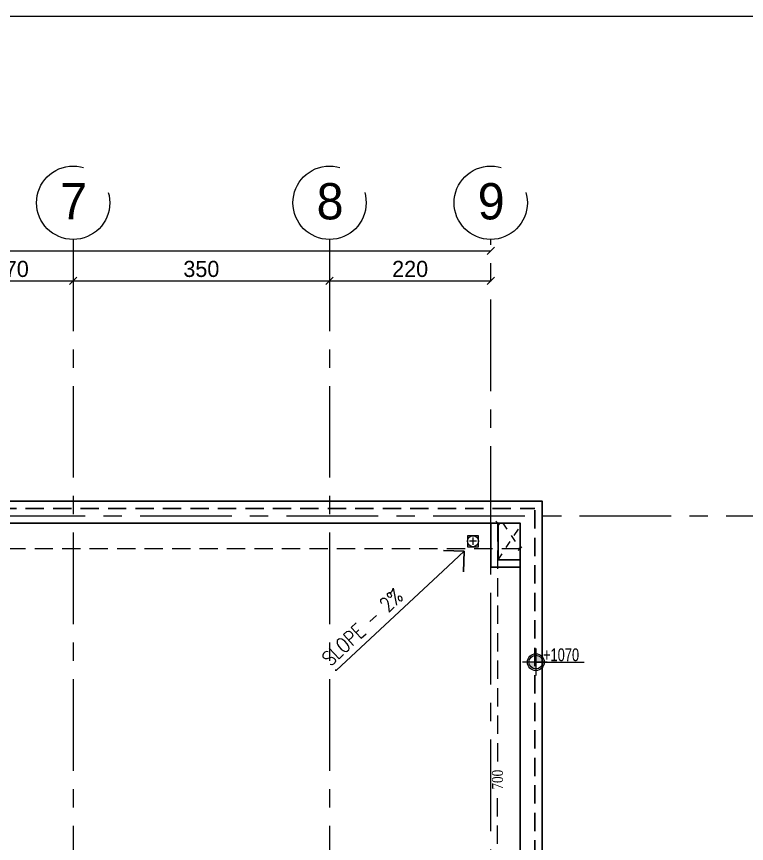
# Model space of a CAD drawing. Header units: inches. Extents: x -114 to 635, y -137 to 57.
# Drawn here: x 164.94 to 174.9, y 26.61 to 37.89 of the extents above; entities that cross this region are included whole.
import ezdxf
from ezdxf import colors
from ezdxf.entities.mleader import LeaderData, LeaderLine
from ezdxf.enums import TextEntityAlignment as Align
from ezdxf.math import Vec2, Vec3

# ---------------------------------------------------------------- set-up
doc = ezdxf.new("R2010")
doc.units = ezdxf.units.IN
doc.header["$MEASUREMENT"] = 0
doc.header["$PDMODE"] = 98
for name, pattern in [('( Hidden )', [0.375, 0.25, -0.125]), ('CENTER', [2, 1.25, -0.25, 0.25, -0.25]), ('CENTERX2', [4, 2.5, -0.5, 0.5, -0.5]), ('DASHED2', [0.375, 0.25, -0.125]), ('HIDDEN', [0.375, 0.25, -0.125])]:
    doc.linetypes.add(name, pattern=pattern)
doc.layers.get('0').update_dxf_attribs({"lineweight": 5})
doc.layers.get('Defpoints').update_dxf_attribs({"lineweight": 5})
for name, color, linetype, lineweight in [('ARCHES', 1, 'HIDDEN', 5), ('AXIS DIMENSION', 8, 'Continuous', 5), ('BORDER A2', 7, 'Continuous', 50), ('DETAILS DIMENSION', 15, 'Continuous', 5), ('E-AX', 9, '( Hidden )', 0), ('LEVEL SYMBOL', 8, 'Continuous', 5), ('MARKER', 8, 'Continuous', 5), ('ROOF LINE 2', 244, 'Continuous', 25), ('SLOPE DIRECTION', 1, 'Continuous', 5)]:
    doc.layers.add(name, color=color, linetype=linetype, lineweight=lineweight)
doc.layers.add('AXIES', color=7, linetype='CENTER', lineweight=0, true_color=0x949596)
doc.styles.add('002-F.FLOOR PLAN$0$xref plans$0$ATTRIBUTE', font='BKANT.TTF')
doc.styles.add('A0$0$002-F.FLOOR PLAN$0$xref plans$0$ATTRIBUTE', font='BKANT.TTF')
doc.styles.add('MAIN', font='')
doc.styles.add('ROMANS-TITLE', font='ROMANS.shx', dxfattribs={"width": 0.8})
doc.styles.add('ST', font='times.ttf', dxfattribs={"width": 0.8})
doc.styles.get("Standard").update_dxf_attribs({"font": 'arial.ttf'})
doc.styles.get('MAIN').set_extended_font_data('Shonar Bangla')
doc.dimstyles.new('MFS-AXIS', dxfattribs={"dimtxt": 0.22, "dimasz": 0.1, "dimexe": 0, "dimexo": 0.15, "dimgap": 0.05, "dimtad": 1, "dimdec": 0, "dimlfac": 100, "dimzin": 0, "dimdsep": 46, "dimtxsty": 'MAIN', "dimblk": 'OBLIQUE', "dimcen": 0.09, "dimclrd": 1, "dimclre": 1, "dimclrt": 2, "dimadec": 0, "dimazin": 0, "dimtfac": 1, "dimtdec": 0, "dimtix": 1, "dimtofl": 0, "dimtmove": 2, "dimatfit": 3, "dimldrblk": 'OBLIQUE', "dimfxl": 0.05, "dimfxlon": 1, "dimtolj": 1, "dimtzin": 0, "dimlwd": -1, "dimarcsym": 1})
doc.dimstyles.new('RASH PLAN', dxfattribs={"dimtxt": 0.15, "dimasz": 0.05, "dimexe": 0, "dimexo": 0.1, "dimgap": 0.05, "dimtad": 0, "dimdec": 0, "dimlfac": 100, "dimzin": 0, "dimdsep": 46, "dimtxsty": 'ST', "dimblk": 'OBLIQUE', "dimcen": 0.09, "dimclrd": 200, "dimclre": 6, "dimclrt": 1, "dimadec": 0, "dimazin": 0, "dimtfac": 1, "dimtdec": 0, "dimtmove": 1, "dimatfit": 3, "dimldrblk": 'OBLIQUE', "dimfxl": 0, "dimtolj": 1, "dimtzin": 0, "dimlwd": -1, "dimlwe": -1, "dimarcsym": 0})

# ---------------------------------------------------------------- blocks, each defined once
blk = doc.blocks.new('_Oblique')
at = {"color": 0, "lineweight": -2}
blk.add_line((-0.5, -0.5), (0.5, 0.5), dxfattribs=at)
blk = doc.blocks.new('*D799')
at = {"layer": 'Defpoints', "color": 0, "transparency": 16777216}
for p in [(149.51, 30.98), (171.809, 30.98), (171.809, 30.631)]:
    blk.add_point(p, dxfattribs=at)
at = {"layer": 'DETAILS DIMENSION', "color": 6, "transparency": 16777216}
for p, q in [((149.51, 30.88), (149.51, 30.631)), ((171.809, 30.88), (171.809, 30.631))]:
    blk.add_line(p, q, dxfattribs=at)
at = {"layer": 'DETAILS DIMENSION', "color": 200, "linetype": 'DASHED2', "transparency": 16777216}
for p, q in [((149.51, 30.631), (160.437, 30.631)), ((171.809, 30.631), (160.881, 30.631))]:
    blk.add_line(p, q, dxfattribs=at)
at = {"layer": 'DETAILS DIMENSION', "color": 200, "transparency": 16777216, "xscale": 0.05, "yscale": 0.05, "zscale": 0.05, "rotation": 180}
blk.add_blockref('_Oblique', (149.51, 30.631), dxfattribs=at)
at = {"layer": 'DETAILS DIMENSION', "color": 200, "transparency": 16777216, "xscale": 0.05, "yscale": 0.05, "zscale": 0.05}
blk.add_blockref('_Oblique', (171.809, 30.631), dxfattribs=at)
at = {"layer": 'DETAILS DIMENSION', "color": 1, "transparency": 16777216, "insert": (160.659, 30.631), "char_height": 0.15, "attachment_point": 5, "style": 'ST'}
blk.add_mtext('\\A1;2230', dxfattribs=at)
blk = doc.blocks.new('*D800')
at = {"layer": 'Defpoints', "color": 0, "transparency": 16777216}
for p in [(171.809, 30.98), (171.502, 23.98), (171.809, 23.98)]:
    blk.add_point(p, dxfattribs=at)
at = {"layer": 'DETAILS DIMENSION', "color": 6, "transparency": 16777216}
for p, q in [((171.709, 30.98), (171.502, 30.98)), ((171.709, 23.98), (171.502, 23.98))]:
    blk.add_line(p, q, dxfattribs=at)
at = {"layer": 'DETAILS DIMENSION', "color": 200, "linetype": 'DASHED2', "transparency": 16777216}
for p, q in [((171.502, 30.98), (171.502, 27.657)), ((171.502, 23.98), (171.502, 27.304))]:
    blk.add_line(p, q, dxfattribs=at)
at = {"layer": 'DETAILS DIMENSION', "color": 200, "transparency": 16777216, "xscale": 0.05, "yscale": 0.05, "zscale": 0.05}
for p, rotation in [((171.502, 30.98), 90), ((171.502, 23.98), 270)]:
    blk.add_blockref('_Oblique', p, dxfattribs=dict(at, rotation=rotation))
at = {"layer": 'DETAILS DIMENSION', "color": 1, "transparency": 16777216, "insert": (171.502, 27.48), "char_height": 0.15, "attachment_point": 5, "rotation": 90, "style": 'ST'}
blk.add_mtext('\\A1;700', dxfattribs=at)
blk = doc.blocks.new('002-F.FLOOR PLAN$0$xref plans$0$LVL-PL')
h = blk.add_hatch(color=256)
h.paths.add_polyline_path([(0, 0.123), (0, 0), (0.123, 0, 0.414214)])
h.paths.add_polyline_path([(0, 0), (-0.123, 0, 0.414214), (0, -0.123)])
for p, q in [((0, 0.242), (0, -0.242)), ((0.2, 0), (-0.242, 0)), ((0, 0), (0.865, 0))]:
    blk.add_line(p, q)
for radius in [0.15, 0.123]:
    blk.add_circle((0, 0), radius)
at = {"style": '002-F.FLOOR PLAN$0$xref plans$0$ATTRIBUTE', "width": 0.75, "flags": 12}
for tag, p in [('LEVEL', (0.517, 0.151)), ('POSITION', (0.517, -0.154))]:
    blk.add_attdef(tag, text='', height=0.2, dxfattribs=at).set_placement(p, align=Align.MIDDLE)
blk = doc.blocks.new('Slope')
at = {"layer": 'LEVEL SYMBOL', "ltscale": 800, "style": 'ROMANS-TITLE', "width": 0.8}
blk.add_attdef('SLOPE', (-409, -521), '', height=200, rotation=43.0588, dxfattribs=at)
blk = doc.blocks.new('_Open90')
at = {"color": 0, "linetype": 'ByBlock', "lineweight": -2}
for p, q in [((-0.5, 0.5), (0, 0)), ((0, 0), (-1, 0)), ((0, 0), (-0.5, -0.5))]:
    blk.add_line(p, q, dxfattribs=at)
blk = doc.blocks.new('*D1384')
at = {"layer": 'AXIS DIMENSION', "color": 17, "linetype": 'Continuous', "transparency": 16777216}
blk.add_line((39.678, -578.77), (41.379, -578.77), dxfattribs=at)
at = {"layer": 'Defpoints', "color": 0, "transparency": 16777216}
for p in [(39.678, -578.733), (41.379, -578.77), (41.379, -578.77)]:
    blk.add_point(p, dxfattribs=at)
at = {"layer": 'AXIS DIMENSION', "color": 17, "transparency": 16777216, "xscale": 0.1, "yscale": 0.1, "zscale": 0.1, "rotation": 180}
blk.add_blockref('_Oblique', (39.678, -578.77), dxfattribs=at)
at = {"layer": 'AXIS DIMENSION', "color": 17, "transparency": 16777216, "xscale": 0.1, "yscale": 0.1, "zscale": 0.1}
blk.add_blockref('_Oblique', (41.379, -578.77), dxfattribs=at)
at = {"layer": 'AXIS DIMENSION', "color": 3, "transparency": 16777216, "insert": (40.528, -578.61), "char_height": 0.22, "attachment_point": 5, "style": 'MAIN'}
blk.add_mtext('\\A1;170', dxfattribs=at)
blk = doc.blocks.new('*D1385')
at = {"layer": 'AXIS DIMENSION', "color": 17, "linetype": 'Continuous', "transparency": 16777216}
blk.add_line((41.379, -578.77), (44.879, -578.77), dxfattribs=at)
at = {"layer": 'Defpoints', "color": 0, "transparency": 16777216}
for p in [(41.379, -578.733), (44.879, -578.77), (44.879, -578.77)]:
    blk.add_point(p, dxfattribs=at)
at = {"layer": 'AXIS DIMENSION', "color": 17, "transparency": 16777216, "xscale": 0.1, "yscale": 0.1, "zscale": 0.1, "rotation": 180}
blk.add_blockref('_Oblique', (41.379, -578.77), dxfattribs=at)
at = {"layer": 'AXIS DIMENSION', "color": 17, "transparency": 16777216, "xscale": 0.1, "yscale": 0.1, "zscale": 0.1}
blk.add_blockref('_Oblique', (44.879, -578.77), dxfattribs=at)
at = {"layer": 'AXIS DIMENSION', "color": 3, "transparency": 16777216, "insert": (43.129, -578.61), "char_height": 0.22, "attachment_point": 5, "style": 'MAIN'}
blk.add_mtext('\\A1;350', dxfattribs=at)
blk = doc.blocks.new('*D1386')
at = {"layer": 'AXIS DIMENSION', "color": 17, "linetype": 'Continuous', "transparency": 16777216}
blk.add_line((44.879, -578.77), (47.079, -578.77), dxfattribs=at)
at = {"layer": 'Defpoints', "color": 0, "transparency": 16777216}
for p in [(44.879, -578.77), (47.079, -578.76), (47.079, -578.77)]:
    blk.add_point(p, dxfattribs=at)
at = {"layer": 'AXIS DIMENSION', "color": 17, "transparency": 16777216, "xscale": 0.1, "yscale": 0.1, "zscale": 0.1, "rotation": 180}
blk.add_blockref('_Oblique', (44.879, -578.77), dxfattribs=at)
at = {"layer": 'AXIS DIMENSION', "color": 17, "transparency": 16777216, "xscale": 0.1, "yscale": 0.1, "zscale": 0.1}
blk.add_blockref('_Oblique', (47.079, -578.77), dxfattribs=at)
at = {"layer": 'AXIS DIMENSION', "color": 3, "transparency": 16777216, "insert": (45.979, -578.61), "char_height": 0.22, "attachment_point": 5, "style": 'MAIN'}
blk.add_mtext('\\A1;220', dxfattribs=at)
blk = doc.blocks.new('*D1379')
at = {"layer": 'AXIS DIMENSION', "color": 1, "linetype": 'Continuous', "lineweight": -2, "transparency": 16777216}
for p, q in [((25.079, -578.356), (25.079, -578.363)), ((47.079, -578.356), (47.079, -578.363))]:
    blk.add_line(p, q, dxfattribs=at)
at = {"layer": 'AXIS DIMENSION', "color": 17, "linetype": 'Continuous', "transparency": 16777216}
blk.add_line((25.079, -578.363), (47.079, -578.363), dxfattribs=at)
at = {"layer": 'Defpoints', "color": 0, "transparency": 16777216}
for p in [(25.079, -578.206), (47.079, -578.206), (47.079, -578.363)]:
    blk.add_point(p, dxfattribs=at)
at = {"layer": 'AXIS DIMENSION', "color": 17, "transparency": 16777216, "xscale": 0.1, "yscale": 0.1, "zscale": 0.1, "rotation": 180}
blk.add_blockref('_Oblique', (25.079, -578.363), dxfattribs=at)
at = {"layer": 'AXIS DIMENSION', "color": 17, "transparency": 16777216, "xscale": 0.1, "yscale": 0.1, "zscale": 0.1}
blk.add_blockref('_Oblique', (47.079, -578.363), dxfattribs=at)
at = {"layer": 'AXIS DIMENSION', "color": 3, "transparency": 16777216, "insert": (37.577, -578.203), "char_height": 0.22, "attachment_point": 5, "style": 'MAIN'}
blk.add_mtext('\\A1;2200', dxfattribs=at)
blk = doc.blocks.new('DASLASDLASLDASLASDLASLQWELQWELQWELQWELQ')
at = {"layer": 'AXIES', "linetype": 'CENTERX2', "ltscale": 0.5}
for p, q in [((41.379, -578.206), (41.379, -610.174)), ((44.879, -578.206), (44.879, -610.174)), ((47.079, -592.278), (47.079, -578.206)), ((20.293, -581.977), (52.683, -581.977))]:
    blk.add_line(p, q, dxfattribs=at)
at = {"layer": 'AXIES', "linetype": 'CENTERX2'}
for centre in [(41.379, -577.706), (44.879, -577.706), (47.079, -577.706)]:
    blk.add_circle(centre, 0.5, dxfattribs=at)
at = {"layer": 'AXIES', "linetype": 'CENTERX2', "style": 'A0$0$002-F.FLOOR PLAN$0$xref plans$0$ATTRIBUTE'}
for s, p in [('7', (41.201, -577.933)), ('8', (44.702, -577.933)), ('9', (46.901, -577.933))]:
    blk.add_text(s, height=0.495, dxfattribs=at).set_placement(p)
at = {"layer": 'AXIS DIMENSION'}
dim = blk.add_linear_dim(base=(47.079, -578.363), p1=(25.079, -578.206), p2=(47.079, -578.206), dimstyle='MFS-AXIS', override={"dimclrd": 17, "dimclrt": 3}, dxfattribs=at)
dim.commit()
dim.dimension.update_dxf_attribs({"geometry": '*D1379', "text_midpoint": (37.577, -578.203), "dimtype": 128})
for base, p1, p2, picture, middle in [((41.379, -578.77), (39.678, -578.733), (41.379, -578.77), '*D1384', (40.528, -578.61)), ((44.879, -578.77), (41.379, -578.733), (44.879, -578.77), '*D1385', (43.129, -578.61)), ((47.079, -578.77), (44.879, -578.77), (47.079, -578.76), '*D1386', (45.979, -578.61))]:
    dim = blk.add_linear_dim(base=base, p1=p1, p2=p2, dimstyle='MFS-AXIS', override={"dimclrd": 17, "dimclrt": 3}, dxfattribs=at)
    dim.commit()
    dim.dimension.update_dxf_attribs({"geometry": picture, "text_midpoint": middle})

msp = doc.modelspace()

# ---------------------------------------------------------------- linework, layer by layer
at = {"layer": 'ARCHES', "ltscale": 0.3}
for p, q in [((171.509, 30.48), (171.809, 30.93)), ((171.575, 30.98), (171.809, 30.63))]:
    msp.add_line(p, q, dxfattribs=at)
at = {"layer": 'BORDER A2', "lineweight": 5}
msp.add_lwpolyline([(139.399, -2.308), (184.999, -2.308), (184.999, 37.892), (139.399, 37.892)], close=True, dxfattribs=at)
at = {"layer": 'MARKER', "linetype": 'Continuous', "ltscale": 10}
for p, q in [((171.242, 30.809), (171.092, 30.809)), ((171.092, 30.809), (171.092, 30.659)), ((171.242, 30.659), (171.242, 30.809)), ((171.092, 30.659), (171.242, 30.659))]:
    msp.add_line(p, q, dxfattribs=at)
at = {"layer": 'MARKER', "linetype": 'Continuous'}
for p, q in [((171.217, 30.734), (171.117, 30.734)), ((171.167, 30.784), (171.167, 30.684))]:
    msp.add_line(p, q, dxfattribs=at)
at = {"layer": 'MARKER', "linetype": 'Continuous', "ltscale": 10}
msp.add_circle((171.167, 30.734), 0.075, dxfattribs=at)
at = {"layer": 'ROOF LINE 2', "linetype": 'DASHED2'}
msp.add_line((149.31, 31.18), (172.009, 31.18), dxfattribs=at)
at = {"layer": 'ROOF LINE 2'}
for points in [[(163.908, 11.58), (171.509, 11.58), (171.509, 17.879), (169.509, 17.879), (169.509, 23.68), (172.109, 23.68), (172.109, 31.28), (157.559, 31.28)], [(171.209, 11.88), (171.209, 17.579), (169.209, 17.579), (169.209, 23.98), (171.809, 23.98), (171.809, 30.98), (149.51, 30.98)], [(171.409, 30.98), (171.409, 30.38), (171.809, 30.38)], [(171.509, 30.98), (171.509, 30.48), (171.809, 30.48)]]:
    msp.add_lwpolyline(points, dxfattribs=at)
at = {"layer": 'ROOF LINE 2', "linetype": 'DASHED2'}
msp.add_lwpolyline([(171.409, 11.68), (171.409, 17.779), (169.409, 17.779), (169.409, 23.78), (172.009, 23.78), (172.009, 31.18)], dxfattribs=at)

# ---------------------------------------------------------------- block references
at = {"layer": 'E-AX'}
msp.add_blockref('DASLASDLASLDASLASDLASLQWELQWELQWELQWELQ', (124.33, 613.057), dxfattribs=at)
at = {"layer": 'LEVEL SYMBOL', "linetype": 'Continuous', "lineweight": 0}
ref = msp.add_blockref('002-F.FLOOR PLAN$0$xref plans$0$LVL-PL', (172.025, 29.084), dxfattribs=dict(at, xscale=0.7620000000000069, yscale=0.7620000000000069, zscale=0.7620000000000069))
ref.add_attrib('LEVEL', '+1070', dxfattribs={"layer": '0', "lineweight": 5, "height": 0.175, "rotation": 360, "style": '002-F.FLOOR PLAN$0$xref plans$0$ATTRIBUTE', "width": 0.75}).set_placement((172.369, 29.184), align=Align.MIDDLE)
at = {"layer": 'SLOPE DIRECTION', "linetype": 'Continuous', "ltscale": 10}
ref = msp.add_blockref('Slope', (169.741, 29.643), dxfattribs=dict(at, xscale=0.001, yscale=0.001, zscale=0.001))
ref.add_attrib('SLOPE', 'SLOPE - 2%', (169.221, 29.018), dxfattribs={"layer": 'LEVEL SYMBOL', "color": 1, "ltscale": 800, "height": 0.2, "rotation": 43.0588, "style": 'ROMANS-TITLE', "width": 0.8})

# ---------------------------------------------------------------- dimensions: what is measured, and where the dimension line sits
at = {"layer": 'DETAILS DIMENSION'}
dim = msp.add_linear_dim(base=(171.809, 30.631), p1=(149.51, 30.98), p2=(171.809, 30.98), dimstyle='RASH PLAN', dxfattribs=at)
dim.commit()
dim.dimension.update_dxf_attribs({"geometry": '*D799', "text_midpoint": (160.659, 30.631)})
dim = msp.add_linear_dim(base=(171.502, 23.98), p1=(171.809, 30.98), p2=(171.809, 23.98), angle=90, dimstyle='RASH PLAN', dxfattribs=at)
dim.commit()
dim.dimension.update_dxf_attribs({"geometry": '*D800', "text_midpoint": (171.502, 27.48)})

# ---------------------------------------------------------------- leaders
at = {"layer": 'SLOPE DIRECTION', "linetype": 'Continuous', "ltscale": 10}
ml = msp.add_multileader_mtext('Standard', dxfattribs=at)
ml.set_content('', color=256)
ml.set_leader_properties(color=1)
ml.set_arrow_properties(name='OPEN90')
ml.build(insert=Vec2(0, 0))
ml.multileader.update_dxf_attribs({"dogleg_length": 0.36, "arrow_head_size": 0.4, "scale": 50})
ctx = ml.context
ctx.base_point, ctx.scale, ctx.char_height, ctx.arrow_head_size, ctx.landing_gap_size, ctx.plane_origin = Vec3(169.277, 28.974), 50, 0.15, 0.4, 0.0045, Vec3(171.046, 30.597)
ctx.text_align_type = 2
notes = []
notes.append((ctx, [(0, (1, 1, 0), (169.304, 28.974), (-1, 0), 0.018, [(0, [(171.046, 30.597)], 0, [])])]))
ctx.mtext.insert, ctx.mtext.alignment, ctx.mtext.flow_direction = Vec3(169.281, 29.049), 3, 5
for ctx, leaders in notes:
    for number, flags, end, landing, length, lines in leaders:
        leader = LeaderData()
        leader.index, (leader.has_last_leader_line, leader.has_dogleg_vector, leader.attachment_direction) = number, flags
        leader.last_leader_point, leader.dogleg_vector, leader.dogleg_length = Vec3(end), Vec3(landing), length
        for number, points, colour, breaks in lines:
            line = LeaderLine()
            line.index, line.vertices, line.color, line.breaks = number, Vec3.list(points), colors.encode_raw_color(colour), breaks
            leader.lines.append(line)
        ctx.leaders.append(leader)

doc.saveas('drawing.dxf')
